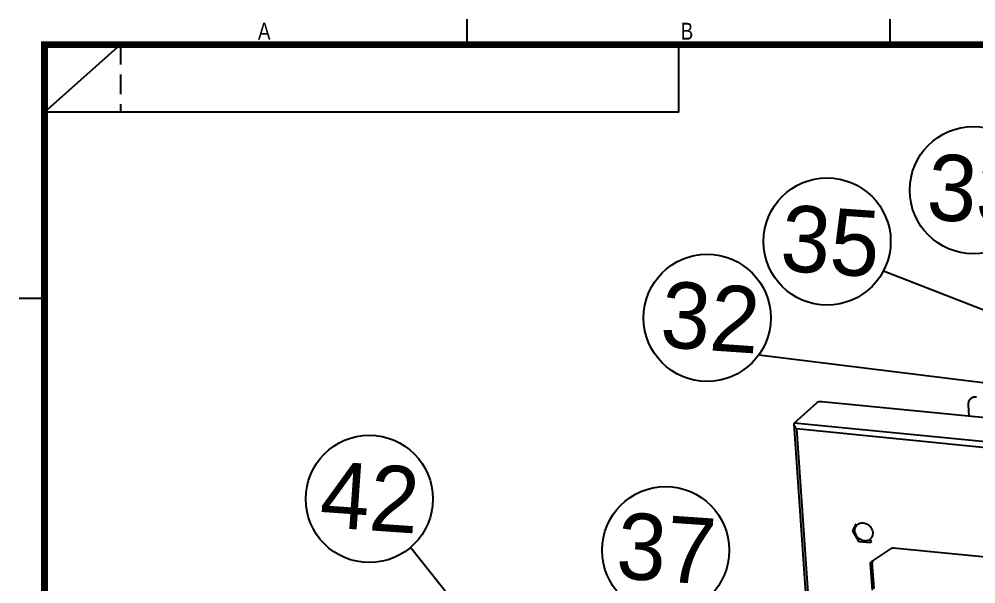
# Model space of a CAD drawing. Extents: x -425 to 6552, y -3049 to 3105.
# Drawn here: x -250.2 to -137, y -1617.1 to -1550.4 of the extents above; entities that cross this region are included whole.
import ezdxf

# ---------------------------------------------------------------- set-up
doc = ezdxf.new("R2010")
doc.units = 0
doc.linetypes.add('HIDDEN', pattern=[3.525, 2.35, -1.175])
doc.layers.get('0').update_dxf_attribs({"linetype": 'CONTINUOUS'})
doc.layers.add('DIM', color=1, linetype='CONTINUOUS')
doc.styles.get("Standard").update_dxf_attribs({"font": 'gulim.ttc', "width": 0.8, "height": 2})
doc.styles.add('TEXTSTYLE_3', font='GOTHIC.TTF')

msp = doc.modelspace()

# ---------------------------------------------------------------- linework, layer by layer
for p, q in [((-197.15, -1553.39), (-197.15, -1550.39)), ((-147.15, -1553.39), (-147.15, -1550.39)), ((-247.15, -1561.39), (-238.15, -1553.39)), ((-172.15, -1561.39), (-172.15, -1553.39)), ((-172.15, -1561.39), (-247.15, -1561.39)), ((-247.15, -1583.39), (-250.15, -1583.39))]:
    msp.add_line(p, q)
at = {"linetype": 'HIDDEN'}
msp.add_line((-238.15, -1553.39), (-238.15, -1561.39), dxfattribs=at)
at = {"color": 7, "linetype": 'CONTINUOUS'}
for p, q in [((-158.49, -1598.12), (-155.79, -1595.71)), ((-105.86, -1600.49), (-155.23, -1595.6)), ((-137.91, -1595.97), (-137.82, -1597.32)), ((-158.53, -1598.24), (-155.81, -1637.82)), ((-103.76, -1603.54), (-158.49, -1598.12)), ((-158.2, -1598.82), (-155.51, -1637.85)), ((-104.4, -1604.16), (-158.2, -1598.82)), ((-151.18, -1610.04), (-151.61, -1610.85)), ((-151.61, -1610.85), (-150.85, -1612.11)), ((-150.85, -1612.11), (-149.5, -1612.24)), ((-149.5, -1612.24), (-149.33, -1611.93)), ((-149.36, -1612.12), (-149.5, -1612.24)), ((-149.31, -1614.47), (-146.96, -1612.92)), ((-146.74, -1612.87), (-123.06, -1615.22)), ((-149.25, -1614.6), (-149.45, -1614.78)), ((-149.03, -1617.69), (-149.25, -1614.6)), ((-149.24, -1617.88), (-149.45, -1614.78))]:
    msp.add_line(p, q, dxfattribs=at)
at = {"const_width": 0.8}
msp.add_lwpolyline([(302.85, -1553.39), (-247.15, -1553.39), (-247.15, -1933.39), (302.85, -1933.39)], close=True, dxfattribs=at)
at = {"color": 7, "linetype": 'CONTINUOUS'}
for centre, radius, start, end in [((-137.14, -1595.84), 0.767, 131.7327, 134.62), ((-137.1, -1596.01), 0.944, 84.3025, 93.6523), ((-149.14, -1614.73), 0.305, 123.4509, 131.7497), ((-148.85, -1614.57), 0.397, 177.8219, 183.945)]:
    msp.add_arc(centre, radius, start, end, dxfattribs=at)
for points, knots in [([(-137.67, -1595.3), (-137.76, -1595.38), (-137.89, -1595.59), (-137.92, -1595.84), (-137.91, -1595.97)], [0, 0, 0, 0, 0.486331, 1, 1, 1, 1]), ([(-137.57, -1595.2), (-137.49, -1595.13), (-137.28, -1595.01), (-137.05, -1595), (-136.93, -1595.01)], [0, 0, 0, 0, 0.488343, 1, 1, 1, 1]), ([(-155.23, -1595.6), (-155.34, -1595.59), (-155.53, -1595.6), (-155.73, -1595.66), (-155.79, -1595.71)], [0, 0, 0, 0, 0.562518, 1, 1, 1, 1]), ([(-158.49, -1598.12), (-158.52, -1598.14), (-158.53, -1598.19), (-158.53, -1598.23), (-158.53, -1598.24)], [0, 0, 0, 0, 0.715094, 1, 1, 1, 1]), ([(-158.53, -1598.24), (-158.53, -1598.35), (-158.42, -1598.56), (-158.28, -1598.74), (-158.2, -1598.82)], [0, 0, 0, 0, 0.460321, 1, 1, 1, 1]), ([(-150.18, -1612.06), (-150.4, -1612.04), (-150.83, -1611.85), (-151.26, -1611.31), (-151.37, -1610.65), (-151.17, -1610.25), (-151.02, -1610.12)], [0, 0, 0, 0, 0.255793, 0.52124, 0.771728, 1, 1, 1, 1]), ([(-151.02, -1610.12), (-150.93, -1610.04), (-150.71, -1609.92), (-150.45, -1609.9), (-150.33, -1609.91)], [0, 0, 0, 0, 0.488339, 1, 1, 1, 1]), ([(-150.33, -1609.91), (-150.11, -1609.93), (-149.68, -1610.12), (-149.25, -1610.66), (-149.14, -1611.32), (-149.34, -1611.72), (-149.49, -1611.85)], [0, 0, 0, 0, 0.255793, 0.52124, 0.771728, 1, 1, 1, 1]), ([(-149.45, -1614.78), (-149.45, -1614.75), (-149.45, -1614.65), (-149.4, -1614.55), (-149.34, -1614.5)], [0, 0, 0, 0, 0.264511, 1, 1, 1, 1])]:
    msp.add_open_spline(points, degree=3, knots=knots, dxfattribs=at)
for points in [[(-137.44, -1595.14), (-137.51, -1595.17), (-137.58, -1595.21), (-137.65, -1595.27)], [(-137.16, -1595.07), (-137.25, -1595.08), (-137.35, -1595.1), (-137.44, -1595.14)], [(-149.76, -1612.01), (-149.89, -1612.06), (-150.04, -1612.07), (-150.18, -1612.06)], [(-149.49, -1611.85), (-149.57, -1611.92), (-149.66, -1611.97), (-149.76, -1612.01)], [(-146.96, -1612.92), (-146.9, -1612.88), (-146.81, -1612.87), (-146.74, -1612.87)], [(-149.21, -1614.41), (-149.23, -1614.45), (-149.24, -1614.5), (-149.25, -1614.56)]]:
    msp.add_open_spline(points, degree=3, dxfattribs=at)
at = {"layer": 'DIM', "color": 1, "linetype": 'CONTINUOUS'}
for p, q in [((-147.93, -1580.14), (-125.62, -1588.82)), ((-162.67, -1590.06), (-126.96, -1594.45)), ((-203.85, -1612.81), (-177.86, -1645.43))]:
    msp.add_line(p, q, dxfattribs=at)
for centre in [(-137.3, -1570.6), (-154.6, -1576.66), (-168.79, -1585.69), (-208.74, -1607.09), (-173.69, -1613.16)]:
    msp.add_circle(centre, 7.52, dxfattribs=at)

# ---------------------------------------------------------------- texts
at = {"width": 0.85}
for s, p in [('A', (-221.91, -1552.81)), ('B', (-171.91, -1552.81))]:
    msp.add_text(s, height=2, dxfattribs=at).set_placement(p)
at = {"layer": 'DIM', "color": 1, "linetype": 'CONTINUOUS', "char_height": 7.826, "width": 15.7395, "attachment_point": 1, "rotation": 356.0357, "style": 'TEXTSTYLE_3'}
for s, insert in [('33', (-142.42, -1566.23)), ('35', (-159.73, -1572.29)), ('32', (-173.92, -1581.31)), ('42', (-214.19, -1602.58)), ('37', (-179.14, -1608.64))]:
    msp.add_mtext(s, dxfattribs=dict(at, insert=insert))

doc.saveas('drawing.dxf')
